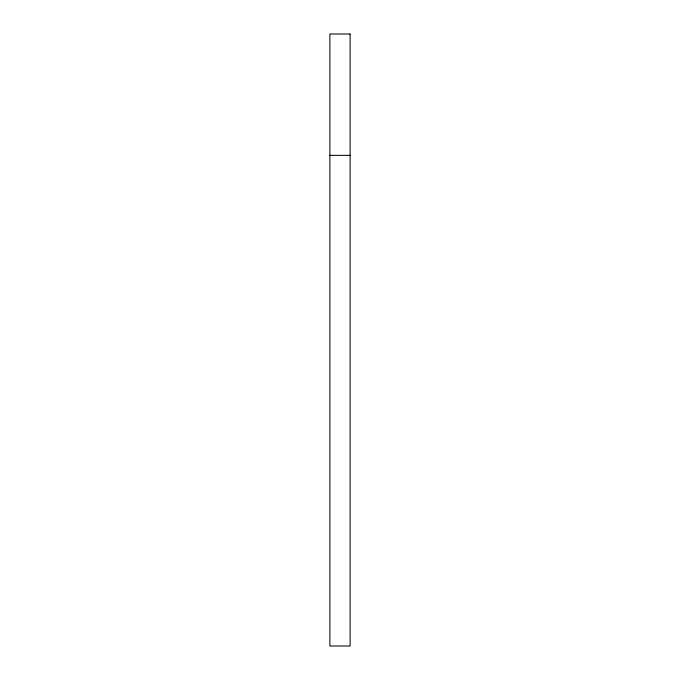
<?xml version="1.0" encoding="UTF-8"?>
<svg xmlns="http://www.w3.org/2000/svg" width="680" height="680" viewBox="0 0 680 680"><rect width="100%" height="100%" fill="white"/><g stroke="black" fill="none" stroke-linecap="round" stroke-linejoin="round"><path stroke-width="1.02" d="M329.885 155.346L350.115 155.346M350.115 34L329.885 34L329.885 646L350.115 646L350.115 34"/></g></svg>
